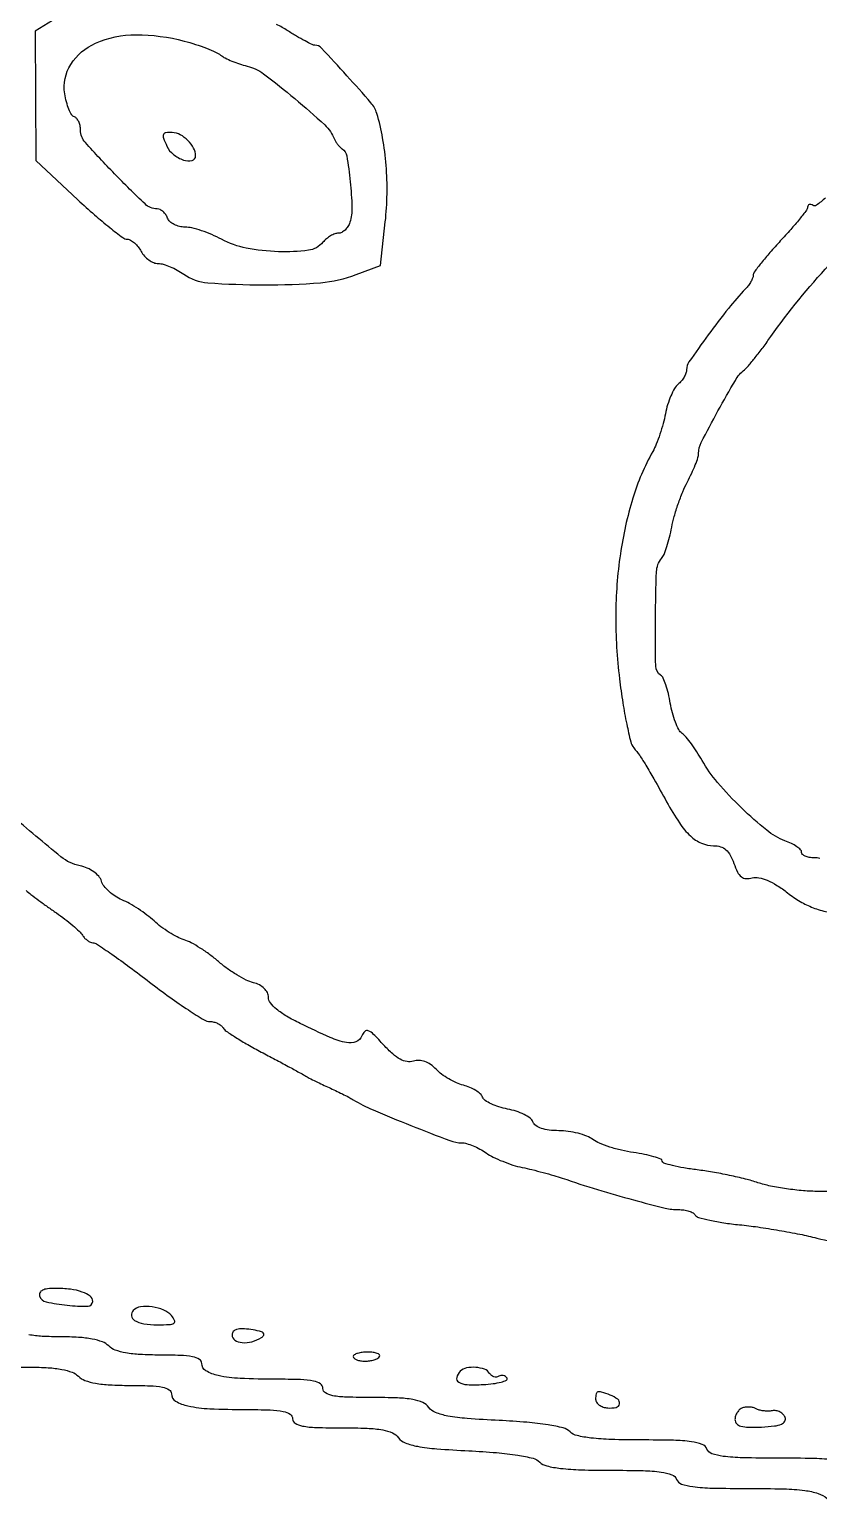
# Model space of a CAD drawing. Extents: x 166 to 1835, y 45 to 1905.
# Drawn here: x 491.5 to 621.8, y 63.3 to 305.6 of the extents above; entities that cross this region are included whole.
import ezdxf

# ---------------------------------------------------------------- set-up
doc = ezdxf.new("R2010")
doc.units = 0

msp = doc.modelspace()

# ---------------------------------------------------------------- linework, layer by layer
for points in [[(497.5, 308.402495), (492.5, 305.304991), (492.545335, 294.649245), (492.59067, 283.9935), (499.545335, 277.520661, 0.007939), (502.298159, 275.038946, 0.011485), (504.813919, 272.942195, 0.007295), (506.966133, 271.281331, 0.157015), (507.714816, 271.023911, -0.126458), (508.256939, 270.873138, -0.050542), (508.887201, 270.419524, -0.045779), (509.500603, 269.766946, -0.04292), (510, 269, 0.061247), (510.538871, 268.235098, 0.054204), (511.267751, 267.5875, 0.057272), (512.067074, 267.146984, 0.097628), (512.812678, 267, -0.071244), (513.652973, 266.879657, -0.027268), (514.769483, 266.485937, -0.026335), (515.952919, 265.91981, -0.029277), (517.027494, 265.25, 0.136894), (521.009338, 263.824275, 0.017298), (530.225103, 263.481809, 0.020652), (539.581167, 263.844504, 0.070845), (545.5, 265.177372), (549.5, 266.696466), (550.291521, 273.868989, 0.024106), (550.577173, 278.492241, 0.023003), (550.424318, 283.194873, 0.023679), (549.853396, 287.707812, 0.030796), (548.884439, 291.759117, 0.104461), (547.929677, 293.488252, 0.006235), (543.954297, 297.974125, 0.003957), (539.743356, 302.535046, 0.207233), (538.669718, 303, -0.115333), (538.224511, 303.104079, -0.007561), (537.040954, 303.71189, -0.010651), (535.643478, 304.49514, -0.007736), (534.121257, 305.423454, 0.022458), (532.350792, 306.432901, 0.013979)], [(622.93323, 277.82875, -0.015725), (621.441313, 276.602526, -0.312101), (620.880827, 276.573653, 0.06995), (620.542513, 276.722267, 0.141147), (620.253766, 276.720473, 0.18545), (620.060484, 276.572504, 0.133214), (619.983057, 276.309017, -0.158626), (619.808561, 275.808687, -0.006933), (618.654193, 274.333726, -0.011183), (617.201952, 272.610606, -0.007691), (615.483057, 270.720687, 0.008738), (613.765506, 268.82428, 0.012547), (612.316898, 267.08114, 0.008386), (611.180125, 265.590482, 0.160031), (611, 265.042116, -0.097223), (610.91445, 264.606305, -0.032402), (610.628894, 264.018845, -0.030833), (610.220142, 263.393429, -0.03061), (609.736662, 262.821429, 0.022452), (606.932153, 259.611102, 0.010565), (603.589151, 255.231839, 0.005043), (600.406357, 250.780987, 0.153873), (600, 249.491816, -0.0884), (599.899993, 248.930587, -0.04329), (599.590103, 248.27099, -0.041141), (599.138519, 247.622074, -0.047001), (598.604607, 247.086816, 0.08974), (598.020146, 246.391611, 0.028649), (597.414556, 245.17783, 0.027547), (596.882155, 243.721249, 0.027513), (596.512859, 242.214371, -0.020156), (596.144453, 240.609397, -0.014661), (595.611378, 238.856722, -0.014856), (595.006465, 237.221364, -0.031225), (594.42185, 236, 0.053268), (591.139864, 228.289525, 0.037701), (589.079444, 219.102364, 0.035181), (588.320446, 208.990672, 0.031662), (588.936847, 198.504528, 0.008786), (589.488702, 194.576809, 0.011836), (590.134349, 191.045379, 0.008992), (590.790925, 188.143149, 0.113548), (591.292237, 187.147876, -0.022164), (592.271729, 185.855141, -0.014271), (593.29527, 184.277596, -0.008843), (594.62495, 182.004645, -0.002202), (596.717099, 178.239929, 0.020818), (598.819545, 174.767689, 0.058503), (600.653009, 172.603946, 0.085941), (602.470568, 171.414427, 0.102366), (604.473603, 171, -0.075621), (605.607088, 170.827584, -0.104377), (606.502836, 170.326647, -0.088286), (607.220407, 169.433409, -0.041331), (607.824592, 168.073331, 0.032066), (608.425298, 166.650696, 0.109834), (609.054519, 165.876462, 0.151219), (609.828742, 165.576699, 0.081434), (610.857159, 165.672897, -0.111936), (611.960011, 165.709121, -0.052276), (613.335602, 165.291774, -0.041857), (614.924539, 164.459119, -0.024328), (616.684742, 163.215733, 0.033238), (618.765526, 161.800745, 0.040421), (620.887525, 160.775848, 0.038413), (623.235145, 160.069254, 0.025812)], [(622.028226, 168.901342, 0.050282), (621.04966, 169, -0.042086), (620.264946, 169.066168, -0.061677), (619.602088, 169.265014, -0.081026), (619.152571, 169.557176, -0.211251), (619, 169.902175, 0.202794), (618.82505, 170.315785, 0.040348), (618.192188, 170.83792, 0.036805), (617.303052, 171.365581, 0.026999), (616.25, 171.820806, -0.082036), (613.230665, 173.540556, -0.021969), (609.082377, 177.218611, -0.023091), (605.130721, 181.415564, -0.048649), (602.562874, 185.074685, 0.01518), (601.723189, 186.459591, 0.01526), (600.802414, 187.788527, 0.01525), (599.930501, 188.896026, 0.057348), (599.29004, 189.50328, -0.108829), (598.733066, 190.151579, -0.029528), (598.161105, 191.385884, -0.028417), (597.662674, 192.899715, -0.026124), (597.322532, 194.50328, 0.019302), (597.010584, 196.079521, 0.024201), (596.595489, 197.510266, 0.023515), (596.143431, 198.649391, 0.142254), (595.734701, 199.127411, -0.247828), (594.916413, 200.610576, -0.006362), (594.872605, 208.475611, -0.008011), (595.051731, 216.202957, -0.164261), (595.872247, 218.351428, 0.076486), (596.28546, 219.044299, 0.017208), (596.758531, 220.337607, 0.017453), (597.205588, 221.884422, 0.016121), (597.557053, 223.5, -0.023457), (597.9728, 225.284641, -0.014321), (598.621325, 227.348775, -0.014343), (599.382937, 229.361515, -0.02459), (600.146539, 230.985191, 0.01304), (600.856117, 232.40774, 0.015037), (601.455546, 233.800052, 0.014191), (601.891733, 235.002102, 0.080099), (602, 235.673598, -0.119096), (602.438456, 237.488249, -0.006573), (605.193512, 242.687224, -0.007894), (608.058608, 247.735243, -0.086904), (609.561377, 249.5, 0.043997), (610.210091, 250.141711, 0.007088), (611.341337, 251.515962, 0.007784), (612.628714, 253.178267, 0.006767), (613.926415, 254.958594, -0.032815), (623.537375, 266.796546, -0.009786)], [(626.934857, 113.824321, 0.015021), (621.784947, 113.988994, -0.020599), (619.28374, 114.096907, -0.014566), (616.489988, 114.415196, -0.014735), (613.833717, 114.87674, -0.029866), (611.784947, 115.424437, 0.019089), (609.734796, 116.020103, 0.009211), (607.069641, 116.633365, 0.009119), (604.264467, 117.171419, 0.012927), (601.75, 117.539661, -0.012157), (599.54581, 117.858998, -0.019578), (597.689062, 118.249587, -0.014333), (596.240881, 118.658428, -0.327781), (596, 118.986393, 0.310046), (595.774473, 119.31513, 0.019543), (594.604687, 119.714666, 0.02326), (593.070639, 120.095821, 0.014651), (591.25, 120.404078, -0.021869), (589.289087, 120.76527, -0.020539), (587.325106, 121.30239, -0.021009), (585.624773, 121.923142, -0.063872), (584.55887, 122.532909, 0.068262), (583.553454, 123.096467, 0.030064), (582.10052, 123.569042, 0.02906), (580.475588, 123.892093, 0.03455), (578.915859, 124, -0.029802), (577.332805, 124.094441, -0.052066), (576.052707, 124.385016, -0.067879), (575.136428, 124.842186, -0.15268), (574.659545, 125.444827, 0.142831), (574.201344, 126.047375, 0.041774), (573.200961, 126.66541, 0.038253), (571.903747, 127.203855, 0.032892), (570.472718, 127.571096, -0.029297), (569.046103, 127.9263, -0.035504), (567.762661, 128.429387, -0.038264), (566.775532, 128.99595, -0.152888), (566.347804, 129.536021, 0.120658), (565.973151, 130.076011, 0.042904), (565.213405, 130.639699, 0.039541), (564.238604, 131.139199, 0.037222), (563.177642, 131.490884, -0.043241), (562.018967, 131.890479, -0.027564), (560.74943, 132.541188, -0.027633), (559.565989, 133.323338, -0.045323), (558.671481, 134.123598, 0.050094), (557.772362, 134.912702, 0.068525), (556.819698, 135.412774, 0.076705), (555.85669, 135.601414, 0.087134), (554.925496, 135.476353, -0.116045), (553.873949, 135.395991, -0.085359), (552.762547, 135.770584, -0.059652), (551.517004, 136.649592, -0.024237), (550.042134, 138.115012, 0.010245), (548.352839, 139.890113, 0.097446), (547.489531, 140.474915, 0.296736), (546.903809, 140.370869, 0.113399), (546.419695, 139.651324, -0.208331), (545.452391, 138.668018, -0.145955), (543.884348, 138.521843, -0.055298), (541.213318, 139.369779, -0.00889), (536.25, 141.680131, -0.019205), (533.989851, 142.891018, -0.039894), (532.351398, 144.036141, -0.053275), (531.319374, 145.090674, -0.168612), (531, 146.010819, 0.115815), (530.822211, 146.768077, 0.085687), (530.312094, 147.464545, 0.074079), (529.518539, 148.030816, 0.056559), (528.51834, 148.406041, -0.053818), (527.339546, 148.840931, -0.020615), (525.805592, 149.683307, -0.020131), (524.201755, 150.742534, -0.023331), (522.76834, 151.87953, 0.020508), (521.338997, 153.026499, 0.017598), (519.747187, 154.115579, 0.017959), (518.230294, 155.002153, 0.047562), (517.073147, 155.488599, -0.043487), (515.963698, 155.944411, -0.020589), (514.618917, 156.710658, -0.020228), (513.268701, 157.633472, -0.026927), (512.126246, 158.583757, 0.024837), (510.959695, 159.562357, 0.016484), (509.53282, 160.571087, 0.016609), (508.078769, 161.460965, 0.03083), (506.836353, 162.067785, -0.045992), (505.731184, 162.649651, -0.04054), (504.699881, 163.446048, -0.042696), (503.886309, 164.324897, -0.088776), (503.452826, 165.148632, 0.102628), (503.003546, 165.948321, 0.058747), (502.180561, 166.695306, 0.053747), (501.111179, 167.296676, 0.05192), (499.9258, 167.66484, -0.122594), (496.768869, 169.156333, -0.00709), (488.525437, 176.09286, -0.010275)], [(491, 163.592631, 0.013194), (491.805964, 162.945948, 0.003786), (493.0875, 161.987346, 0.003807), (494.550001, 160.927632, 0.00404), (496, 159.911295, -0.012235), (497.398567, 158.896422, -0.013294), (498.706784, 157.84113, -0.012851), (499.776938, 156.881349, -0.061297), (500.29969, 156.25, 0.048081), (500.674835, 155.771811, 0.046258), (501.138943, 155.367188, 0.049877), (501.618028, 155.089748, 0.106713), (502.033753, 155, -0.149324), (502.653388, 154.810727, -0.003579), (505.167264, 153.090625, -0.007528), (508.094258, 150.990901, -0.005007), (511.388927, 148.5, 0.0082), (514.726607, 146.009913, 0.011556), (517.787353, 143.909375, 0.007892), (520.390857, 142.26779, 0.137553), (521.345847, 142, -0.059554), (521.980303, 141.924162, -0.050723), (522.616341, 141.699676, -0.053117), (523.159436, 141.369098, -0.091328), (523.51383, 140.977622, 0.104072), (524.031619, 140.433899, 0.009123), (525.627748, 139.378604, 0.011651), (527.602414, 138.18785, 0.008802), (529.822847, 136.969835, -0.001213), (532.106397, 135.761919, -0.001408), (534.272961, 134.601306, -0.001252), (536.101619, 133.609153, -0.008403), (537, 133.099035, 0.012965), (537.748563, 132.682969, 0.005185), (538.79375, 132.15073, 0.005126), (539.932964, 131.599891, 0.006442), (541, 131.11408, -0.007073), (542.067033, 130.626645, -0.005609), (543.20625, 130.070893, -0.005674), (544.2513, 129.531553, -0.014094), (545, 129.106872, 0.035042), (548.268298, 127.429783, 0.006558), (554.495583, 124.863236, 0.003956), (560.961931, 122.355888, 0.090746), (562.906683, 122, -0.071183), (563.7037, 121.885954, -0.026919), (564.767685, 121.511881, -0.026009), (565.898036, 120.974325, -0.028782), (566.927369, 120.338319, 0.038173), (568.092907, 119.648027, 0.019008), (569.6604, 118.947308, 0.018749), (571.347963, 118.341077, 0.026154), (572.899875, 117.936386, -0.008848), (574.496717, 117.578485, -0.005801), (576.323713, 117.112399, -0.005835), (578.093113, 116.616879, -0.01115), (579.5, 116.170826, 0.00828), (585.311634, 114.29147, 0.008078), (591.230135, 112.589263, 0.006166), (596.452781, 111.247014, 0.061538), (598.690983, 110.985513, -0.038781), (599.571406, 110.922977, -0.042283), (600.405667, 110.725044, -0.046471), (601.080067, 110.431656, -0.129213), (601.451505, 110.078467, 0.190093), (601.978317, 109.684986, 0.012847), (603.833463, 109.230757, 0.016992), (606.137161, 108.81048, 0.011838), (608.760522, 108.486713, -0.010928), (611.776946, 108.120008, -0.006883), (615.282778, 107.566477, -0.006909), (618.717375, 106.926644, -0.012582), (621.5, 106.295156, 0.056815), (631.965196, 104.875685, 0.005264)], [(624.505619, 69.671397, 0.026098), (621.058909, 69.931513, 0.005785), (615.139875, 70, -0.005052), (609.256096, 70.059452, -0.026622), (606.036563, 70.29632, -0.050614), (604.159458, 70.731503, -0.222421), (603.361626, 71.5, 0.216041), (602.590981, 72.260614, 0.054182), (600.83505, 72.699727, 0.028536), (597.840016, 72.939042, 0.00567), (592.46444, 73, -0.007366), (587.585753, 73.071878, -0.021536), (584.230224, 73.315684, -0.028836), (581.932797, 73.717751, -0.139517), (580.786931, 74.355926, 0.136981), (579.669614, 74.985507, 0.020996), (577.143588, 75.494603, 0.01879), (573.661859, 75.912006, 0.008406), (569.057798, 76.211357, -0.006675), (563.784738, 76.535875, -0.02709), (560.595728, 76.949489, -0.045475), (558.581822, 77.515607, -0.144622), (557.482053, 78.355431, 0.131023), (556.474082, 79.168645, 0.061089), (554.856086, 79.662556, 0.034957), (552.32307, 79.927875, 0.00862), (548.139757, 80, -0.006827), (543.867386, 80.058336, -0.038752), (541.606626, 80.29607, -0.092267), (540.418865, 80.75164, -0.260818), (540, 81.5, 0.254519), (539.5947, 82.24463, 0.09554), (538.456058, 82.703893, 0.040463), (536.29287, 82.947187, 0.007339), (532.25, 83.013655, -0.010396), (526.324163, 83.147327, -0.041531), (522.724664, 83.604595, -0.082033), (520.691581, 84.400348, -0.264423), (520, 85.616631, 0.267804), (519.618734, 86.277417, 0.081951), (518.49788, 86.700085, 0.040029), (516.485108, 86.936772, 0.00926), (513.071429, 87, -0.013005), (509.830374, 87.084316, -0.031036), (507.439372, 87.358247, -0.042359), (505.718425, 87.817513, -0.110431), (504.642857, 88.5, 0.107841), (503.595904, 89.171873, 0.042322), (501.934324, 89.633703, 0.031976), (499.669553, 89.912715, 0.014663), (496.693873, 90, -0.013807), (493.67374, 90.083414, -0.034344), (491.481409, 90.356408, -0.048206)], [(488.67374, 85.083414, 0.013807), (491.693873, 85, -0.014663), (494.669553, 84.912715, -0.031976), (496.934324, 84.633703, -0.042322), (498.595904, 84.171873, -0.107841), (499.642857, 83.5, 0.110431), (500.718425, 82.817513, 0.042359), (502.439372, 82.358247, 0.031036), (504.830374, 82.084316, 0.013005), (508.071429, 82, -0.00926), (511.485108, 81.936772, -0.040029), (513.49788, 81.700085, -0.081951), (514.618734, 81.277417, -0.267804), (515, 80.616631, 0.264423), (515.691581, 79.400348, 0.082033), (517.724664, 78.604595, 0.041531), (521.324163, 78.147327, 0.010396), (527.25, 78.013655, -0.007339), (531.29287, 77.947187, -0.040463), (533.456058, 77.703893, -0.09554), (534.5947, 77.24463, -0.254519), (535, 76.5, 0.260818), (535.418865, 75.75164, 0.092267), (536.606626, 75.29607, 0.038752), (538.867386, 75.058336, 0.006827), (543.139757, 75, -0.00862), (547.32307, 74.927875, -0.034957), (549.856086, 74.662556, -0.061089), (551.474082, 74.168645, -0.131023), (552.482053, 73.355431, 0.144622), (553.581822, 72.515607, 0.045475), (555.595728, 71.949489, 0.02709), (558.784738, 71.535875, 0.006675), (564.057798, 71.211357, -0.008406), (568.661859, 70.912006, -0.01879), (572.143588, 70.494603, -0.020996), (574.669614, 69.985507, -0.136981), (575.786931, 69.355926, 0.139517), (576.932797, 68.717751, 0.028836), (579.230224, 68.315684, 0.021536), (582.585753, 68.071878, 0.007366), (587.46444, 68, -0.00567), (592.840016, 67.939042, -0.028536), (595.83505, 67.699727, -0.054182), (597.590981, 67.260614, -0.216041), (598.361626, 66.5, 0.222421), (599.159458, 65.731503, 0.050614), (601.036563, 65.29632, 0.026622), (604.256096, 65.059452, 0.005052), (610.139875, 65, -0.005785), (616.058909, 64.931513, -0.026098), (619.505619, 64.671397, -0.04619), (621.720396, 64.17654, -0.106254), (623.191473, 63.32672, 0.114849)]]:
    msp.add_lwpolyline(points, format="xyb")
for points in [[(517.110471, 303.694111, -0.013392), (518.977444, 303.147162, -0.014226), (520.77479, 302.510935, -0.013934), (522.286786, 301.877843, -0.061421), (523.110471, 301.376131, 0.050351), (523.848823, 300.903745, 0.018764), (524.969023, 300.388614, 0.018369), (526.241006, 299.914532, 0.021161), (527.486205, 299.559552, -0.102839), (530.204812, 298.278503, -0.012811), (535.346703, 294.196985, -0.012355), (540.283762, 289.855789, -0.111866), (541.899944, 287.503622, 0.045186), (542.115951, 287.07788, 0.029378), (542.436027, 286.628181, 0.029498), (542.803448, 286.222777, 0.048598), (543.163284, 285.932738, -0.210787), (543.936572, 284.736898, -0.01342), (544.497265, 280.503703, -0.018836), (544.78251, 276.264074, -0.08441), (544.439176, 273.80836, -0.061451), (544.122008, 273.116936, -0.063356), (543.648961, 272.531206, -0.070151), (543.098795, 272.134428, -0.121781), (542.555057, 272, 0.089921), (541.963468, 271.892741, 0.043062), (541.264065, 271.559375, 0.04083), (540.573152, 271.073935, 0.046028), (540, 270.5, -0.190891), (537.60557, 269.189341, -0.03838), (532.657886, 268.957316, -0.04047), (527.340157, 269.548715, -0.07523), (523.261185, 271, 0.022522), (521.664009, 271.765564, 0.020394), (519.951259, 272.4125, 0.020886), (518.370169, 272.864757, 0.059278), (517.233424, 273, -0.060461), (516.31252, 273.111766, -0.06002), (515.442654, 273.440625, -0.065628), (514.751626, 273.926082, -0.11574), (514.361626, 274.5, 0.061085), (514.056358, 275.074495, 0.059738), (513.619347, 275.563037, 0.064984), (513.122897, 275.896804, 0.113283), (512.643011, 276.012467, -0.189456), (510.633339, 276.827719, -0.009968), (505.606961, 281.798024, -0.010101), (500.788742, 286.961006, -0.184727), (500, 289.023043, 0.052826), (499.923958, 289.740768, 0.058304), (499.699324, 290.401786, 0.066259), (499.368285, 290.911063, 0.135911), (498.976424, 291.174525, -0.181281), (498.544832, 291.523835, -0.034757), (498.087723, 292.441309, -0.032992), (497.679501, 293.645752, -0.02515), (497.388424, 295.007859, -0.184671), (498.394048, 299.844759, -0.147484), (502.470782, 303.332742, -0.104312), (509.137374, 304.732762, -0.064421)], [(514.246033, 286.359362, 0.117848), (515.308633, 284.996251, 0.086877), (516.99367, 284.074133, 0.138721), (518.399793, 284.001345, 0.355776), (518.984687, 284.75, 0.117559), (518.64905, 286.040437, 0.074435), (517.719932, 287.295929, 0.073657), (516.451053, 288.236832, 0.109191), (515.123033, 288.609362, 0.040285), (514.084882, 288.58386, 0.280542), (513.698309, 288.288696, 0.183774), (513.693483, 287.698162, 0.018053)], [(493.244387, 96.75, 0.265391), (494.320976, 95.778231, 0.027852), (497.80211, 95.217311, 0.028286), (501.226032, 95.054513, 0.411567), (502, 95.835513, 0.234059), (501.569007, 96.705765, 0.078529), (500.284989, 97.397884, 0.05497), (498.321205, 97.85316, 0.029504), (495.834879, 98, 0.028806), (494.554702, 97.926185, 0.083791), (493.706621, 97.680124, 0.159997), (493.289064, 97.277751, 0.203833)], [(508.693853, 94.36052, 0.231371), (508.390494, 93.476757, 0.232093), (508.902064, 92.696267, 0.098001), (510.412971, 92.163312, 0.035949), (512.681462, 92, 0.010554), (514.676979, 92.042125, 0.133795), (515.386131, 92.267898, 0.3766), (515.509349, 92.702586, 0.062229), (515, 93.5, 0.123274), (513.734027, 94.428407, 0.063042), (511.818736, 94.941068, 0.064442), (509.911777, 94.954253, 0.167441)], [(525, 90.326807, 0.252382), (525.458075, 89.477109, 0.123497), (526.65417, 89.059153, 0.088131), (528.279831, 89.198299, 0.076055), (529.851312, 89.886944, 0.127274), (530.23695, 90.298596, 0.372771), (530.1607, 90.649394, 0.108469), (529.513534, 90.943882, 0.016306), (528.101312, 91.198438, 0.025466), (526.691767, 91.332475, 0.079635), (525.748591, 91.223481, 0.146104), (525.207549, 90.881147, 0.181066)], [(545, 86.75, 0.231959), (545.140896, 86.462634, 0.072716), (545.570164, 86.220313, 0.055457), (546.19764, 86.054782, 0.036798), (546.940983, 86, 0.035561), (547.717948, 86.055329, 0.040064), (548.447963, 86.220313, 0.04393), (549.034189, 86.46139, 0.135639), (549.345492, 86.75, 0.331597), (549.320768, 87.034116, 0.119284), (548.966532, 87.279687, 0.062474), (548.294729, 87.446899, 0.029798), (547.404508, 87.5, 0.029552), (546.483279, 87.445503, 0.046076), (545.706324, 87.279687, 0.058185), (545.164489, 87.038634, 0.264942)], [(562.666667, 84.333333, 0.135568), (562.079322, 83.297704, 0.33441), (562.39906, 82.53939, 0.121162), (563.802963, 82.127801, 0.023943), (566.445281, 82.137952, 0.018207), (568.114577, 82.285445, 0.03487), (569.433662, 82.544947, 0.04844), (570.279553, 82.864082, 0.442621), (570.376183, 83.200341, 0.102657), (570.114002, 83.477201, 0.098726), (569.759748, 83.631682, 0.097052), (569.368144, 83.639869, 0.095534), (569, 83.5, -0.117181), (568.623007, 83.374953, -0.100558), (568.206842, 83.422376, -0.092847), (567.815187, 83.635866, -0.08344), (567.510081, 83.983688, 0.17034), (566.672445, 84.660749, 0.067672), (565.205411, 84.969147, 0.066895), (563.68213, 84.875306, 0.148651)], [(585, 79.712804, 0.1482), (585.152377, 79.210003, 0.089983), (585.5875, 78.759467, 0.07566), (586.235294, 78.428548, 0.061594), (587, 78.274953, 0.072711), (588.383719, 78.371946, 0.298605), (588.943918, 78.94358, 0.287279), (588.65207, 79.708369, 0.070202), (587.418213, 80.393011, 0.012653), (585.974265, 80.90558, 0.148578), (585.384374, 80.917851, 0.283469), (585.084553, 80.592217, 0.047963)], [(609.25, 78.281721, 0.093712), (608.772167, 78.000921, 0.068457), (608.367188, 77.535366, 0.066635), (608.093545, 76.963275, 0.078431), (608, 76.37059, 0.190962), (608.26561, 75.700496, 0.136418), (608.962909, 75.27788, 0.065522), (610.24927, 75.092856, 0.015931), (612.398918, 75.135552, 0.015495), (614.499547, 75.309684, 0.06888), (615.69622, 75.61682, 0.168758), (616.228977, 76.087055, 0.223539), (616.275811, 76.723631, 0.103725), (615.953494, 77.223055, 0.080251), (615.429231, 77.605951, 0.076846), (614.787774, 77.816573, 0.081822), (614.126893, 77.816961, -0.039238), (613.430618, 77.758155, -0.032058), (612.68415, 77.801702, -0.03315), (611.999223, 77.932461, -0.06966), (611.5, 78.140013, 0.073162), (611.025787, 78.333302, 0.044549), (610.426563, 78.425054, 0.04366), (609.802081, 78.409836, 0.058262)]]:
    msp.add_lwpolyline(points, format="xyb", close=True)

doc.saveas('drawing.dxf')
